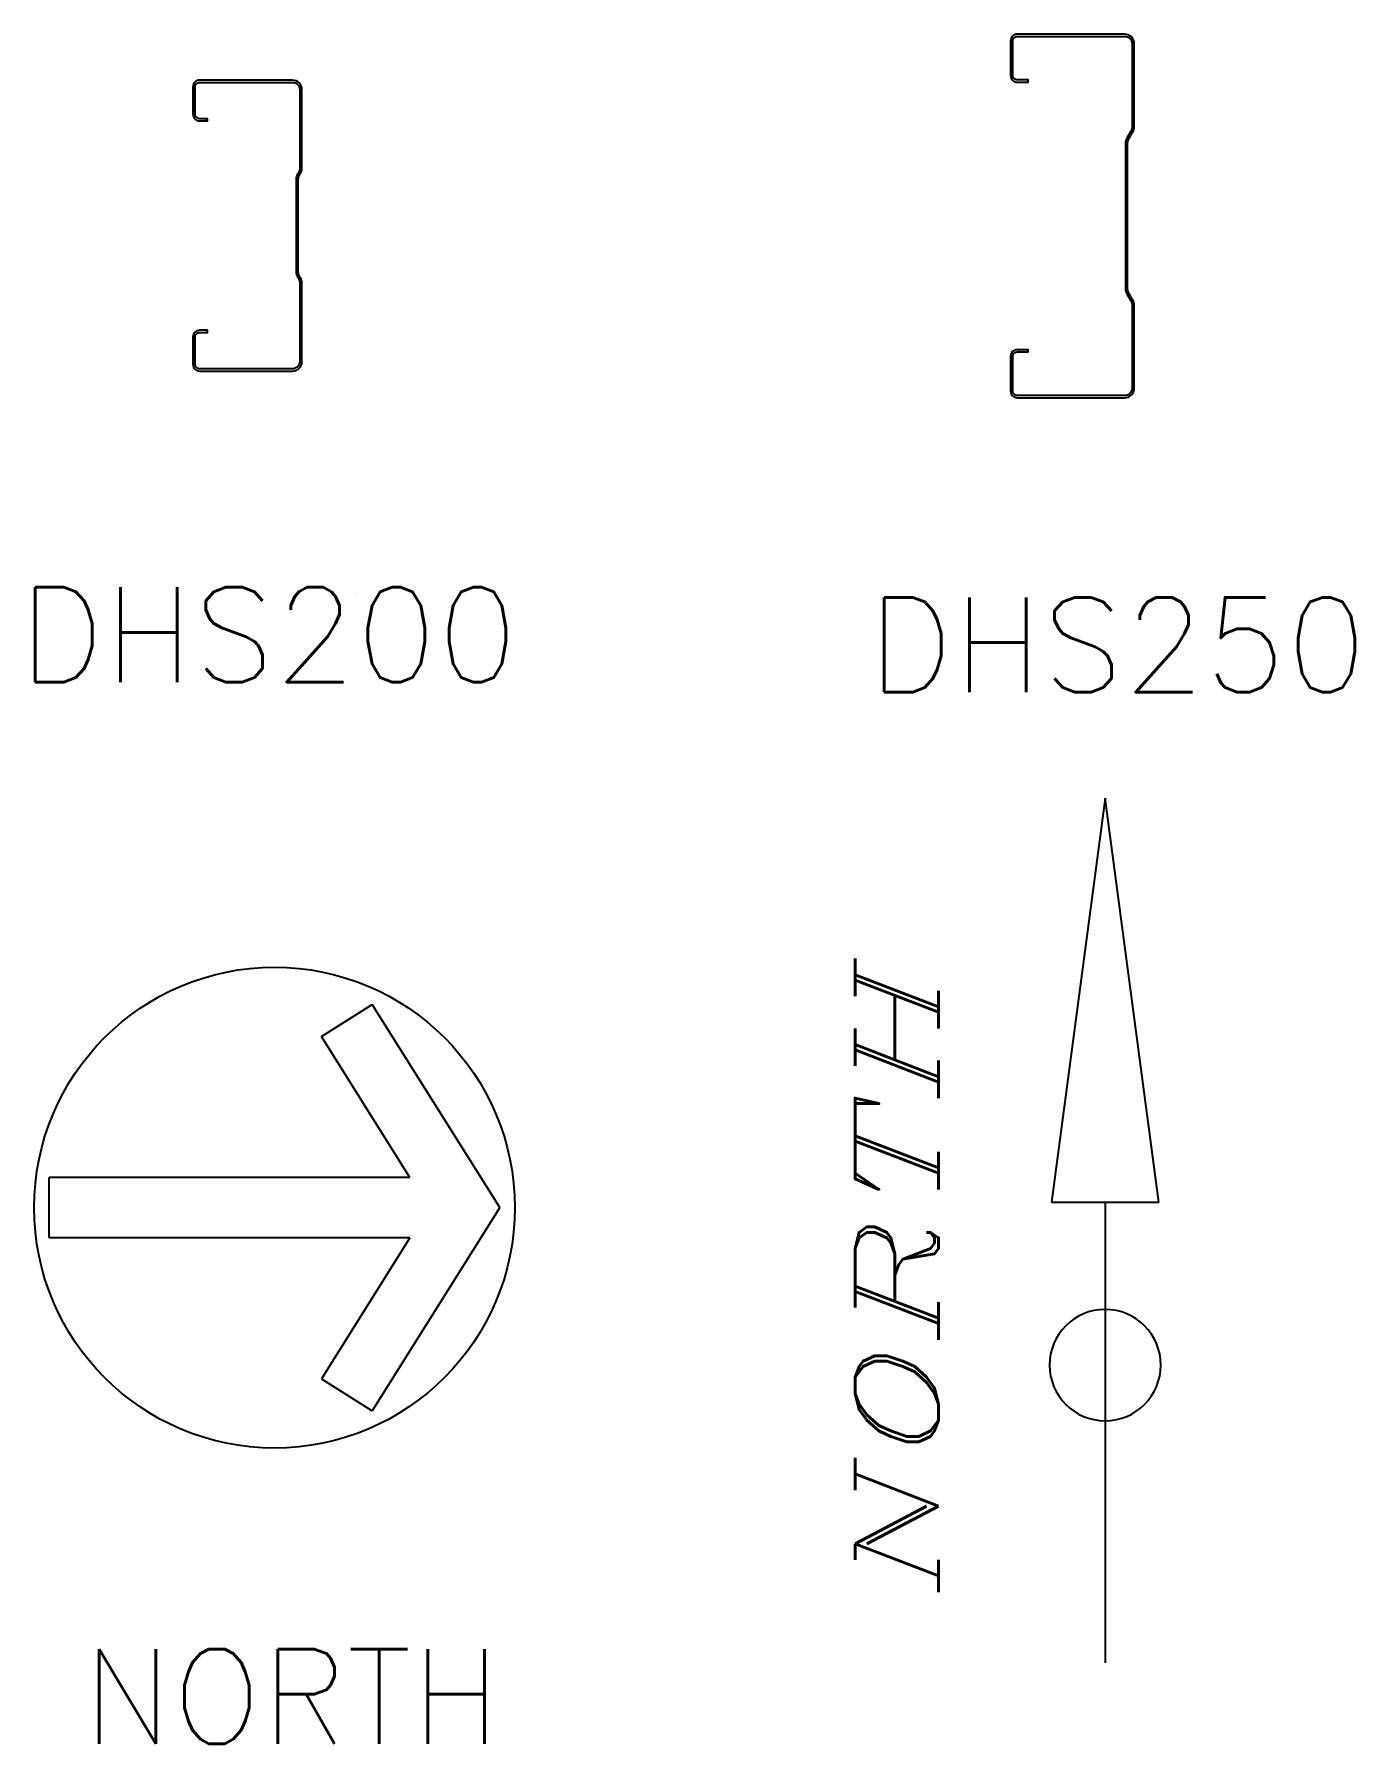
# Model space of a CAD drawing. Header units: inches. Extents: x -2548 to -2391, y 2200 to 2352.
# Drawn here: x -2462.481 to -2459.69, y 2340.005 to 2343.616 of the extents above; entities that cross this region are included whole.
import ezdxf

# ---------------------------------------------------------------- set-up
doc = ezdxf.new("R2010")
doc.units = ezdxf.units.IN
doc.header["$MEASUREMENT"] = 0
for name, color, linetype in [('19', 4, 'Continuous'), ('3', 3, 'Continuous'), ('4', 4, 'Continuous'), ('WALL', 4, 'Continuous')]:
    doc.layers.add(name, color=color, linetype=linetype)
doc.styles.add('ITALIC', font='italic', dxfattribs={"width": 1.5, "height": 2000})
doc.styles.add('ROMANS', font='romans', dxfattribs={"height": 0.1})

msp = doc.modelspace()

# ---------------------------------------------------------------- linework, layer by layer
at = {"color": 3, "linetype": 'Continuous'}
for p, q in [((-2460.2175, 2342.00244), (-2460.33075, 2341.14913)), ((-2460.10425, 2341.14913), (-2460.2175, 2342.00244)), ((-2460.33075, 2341.14913), (-2460.10425, 2341.14913))]:
    msp.add_line(p, q, dxfattribs=at)
at = {"color": 2, "linetype": 'Continuous'}
for points in [[(-2460.40348, 2343.61643, 0.4142136), (-2460.4173, 2343.6026), (-2460.4173, 2343.52887, 0.4142136), (-2460.40348, 2343.51505), (-2460.38044, 2343.51505), (-2460.38044, 2343.51966), (-2460.40348, 2343.51966, -0.4142136), (-2460.4127, 2343.52887), (-2460.4127, 2343.6026, -0.4142136), (-2460.40348, 2343.61182), (-2460.17615, 2343.61182, -0.4142136), (-2460.16079, 2343.59646), (-2460.16079, 2343.42007, -0.1316525), (-2460.16285, 2343.41239), (-2460.17194, 2343.39664, 0.1316525), (-2460.17462, 2343.38666), (-2460.17462, 2343.07819, 0.1316525), (-2460.17194, 2343.06821), (-2460.16285, 2343.05246, -0.1316525), (-2460.16079, 2343.04478), (-2460.16079, 2342.86839, -0.4142136), (-2460.17615, 2342.85303), (-2460.40348, 2342.85303, -0.4142136), (-2460.4127, 2342.86225), (-2460.4127, 2342.93598, -0.4142136), (-2460.40348, 2342.94519), (-2460.38044, 2342.94519), (-2460.38044, 2342.9498), (-2460.40348, 2342.9498, 0.4142136), (-2460.4173, 2342.93598), (-2460.4173, 2342.86225, 0.4142136), (-2460.40348, 2342.84843), (-2460.17615, 2342.84843, 0.4142136), (-2460.15618, 2342.86839), (-2460.15618, 2343.04478, 0.1316525), (-2460.15886, 2343.05477), (-2460.16815, 2343.07087, -0.1316525), (-2460.17001, 2343.07778), (-2460.17001, 2343.38707, -0.1316525), (-2460.16815, 2343.39398), (-2460.15886, 2343.41008, 0.1316525), (-2460.15618, 2343.42007), (-2460.15618, 2343.59646, 0.4142136), (-2460.17615, 2343.61643)], [(-2462.13137, 2343.5193, 0.4142136), (-2462.14519, 2343.50548), (-2462.14519, 2343.44711, 0.4142136), (-2462.13137, 2343.43329), (-2462.11447, 2343.43329), (-2462.11447, 2343.4379), (-2462.13137, 2343.4379, -0.4142136), (-2462.14058, 2343.44711), (-2462.14058, 2343.50548, -0.4142136), (-2462.13137, 2343.5147), (-2461.93476, 2343.5147, -0.4142136), (-2461.9194, 2343.49934), (-2461.9194, 2343.33296, -0.1316525), (-2461.92146, 2343.32528), (-2461.9244, 2343.32017, 0.1316525), (-2461.92708, 2343.31019), (-2461.92708, 2343.11402, 0.1316525), (-2461.9244, 2343.10404), (-2461.92146, 2343.09893, -0.1316525), (-2461.9194, 2343.09125), (-2461.9194, 2342.92487, -0.4142136), (-2461.93476, 2342.90951), (-2462.13137, 2342.90951, -0.4142136), (-2462.14058, 2342.91873), (-2462.14058, 2342.9771, -0.4142136), (-2462.13137, 2342.98631), (-2462.11447, 2342.98631), (-2462.11447, 2342.99092), (-2462.13137, 2342.99092, 0.4142136), (-2462.14519, 2342.9771), (-2462.14519, 2342.91873, 0.4142136), (-2462.13137, 2342.9049), (-2461.93476, 2342.9049, 0.4142136), (-2461.91479, 2342.92487), (-2461.91479, 2343.09125, 0.1316525), (-2461.91747, 2343.10124), (-2461.92041, 2343.10634, -0.1316525), (-2461.92247, 2343.11402), (-2461.92247, 2343.31019, -0.1316525), (-2461.92041, 2343.31787), (-2461.91747, 2343.32297, 0.1316525), (-2461.91479, 2343.33296), (-2461.91479, 2343.49934, 0.4142136), (-2461.93476, 2343.5193)]]:
    msp.add_lwpolyline(points, format="xyb", close=True, dxfattribs=at)
at = {"color": 3, "linetype": 'Continuous'}
msp.add_arc((-2460.2175, 2340.80487), 0.1176, 0, 180, dxfattribs=at)
at = {"layer": '3', "color": 3}
for p, q in [((-2461.87377, 2341.49895), (-2461.76628, 2341.56651)), ((-2461.49662, 2341.1375), (-2461.76628, 2341.56651)), ((-2461.68648, 2341.20098), (-2461.87377, 2341.49895)), ((-2461.68648, 2341.20098), (-2462.44882, 2341.20098)), ((-2462.44882, 2341.07402), (-2462.44882, 2341.20098)), ((-2461.49662, 2341.1375), (-2461.76628, 2340.70848)), ((-2461.68648, 2341.07402), (-2462.44882, 2341.07402)), ((-2461.68648, 2341.07402), (-2461.87377, 2340.77604)), ((-2461.87377, 2340.77604), (-2461.76628, 2340.70848)), ((-2461.76628, 2340.70848), (-2461.76628, 2340.70848))]:
    msp.add_line(p, q, dxfattribs=at)
msp.add_circle((-2461.97272, 2341.1375), 0.50784, dxfattribs=at)
at = {"layer": '3', "color": 3, "linetype": 'Continuous'}
msp.add_arc((-2460.2175, 2340.80487), 0.1176, 180, 0, dxfattribs=at)
at = {"layer": '4', "color": 4, "linetype": 'Continuous'}
msp.add_line((-2460.2175, 2341.14913), (-2460.2175, 2340.17597), dxfattribs=at)
at = {"layer": 'WALL'}
msp.add_lwpolyline([(-2461.80115, 2342.43564), (-2461.80115, 2342.43564)], dxfattribs=at)

# ---------------------------------------------------------------- texts
at = {"color": 4, "linetype": 'Continuous', "style": 'ITALIC', "width": 1.5}
msp.add_text('NORTH', height=0.1764, rotation=90, dxfattribs=at).set_placement((-2460.56958, 2340.32547))
at = {"layer": '19', "style": 'ROMANS'}
for s, p in [('DHS200', (-2462.51243, 2342.24789)), ('DHS250', (-2460.71856, 2342.22676)), ('NORTH', (-2462.37745, 2340.00478))]:
    msp.add_text(s, height=0.2, dxfattribs=at).set_placement(p)

doc.saveas('drawing.dxf')
